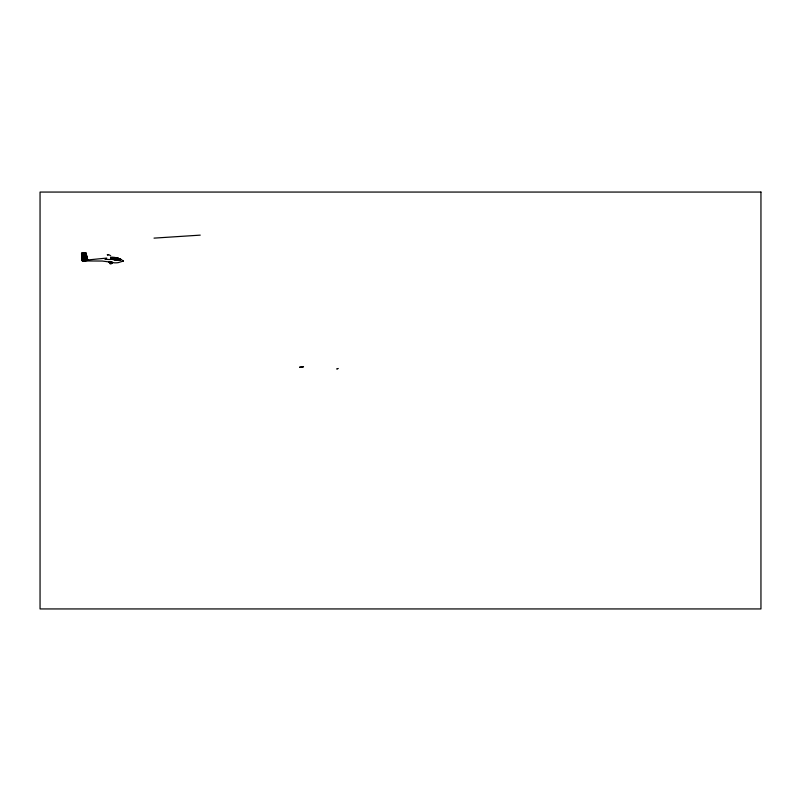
<?xml version="1.0" encoding="UTF-8"?>
<svg xmlns="http://www.w3.org/2000/svg" width="801" height="801" viewBox="0 0 801 801"><rect width="100%" height="100%" fill="white"/><g stroke="black" fill="none" stroke-linecap="round" stroke-linejoin="round"><path stroke-width="1.2" d="M83.905 253.196L83.014 253.737L83.014 253.196L81.532 253.196L81.802 260.455L83.825 260.786L82.643 253.196C84.095 263.169 80.971 263.078 81.972 253.196L82.403 260.555L82.423 253.196L83.004 260.655L82.873 253.196L83.825 260.455M82.703 260.605L82.193 253.196L82.403 260.455L81.802 260.455L81.752 253.196L82.102 260.455M84.095 253.066L84.095 253.727L83.204 253.727L83.204 253.066L86.027 253.196L87.88 260.455L81.802 260.455L85.677 261.076L85.266 260.265L84.516 261.256L85.687 261.246M108.986 262.297L112.5 262.858C104.551 261.436 112.52 260.936 112.46 263.068L109.076 261.827L113.872 262.778A20.876 20.876 0 0 0 118.107 262.658L123.374 261.036M120.811 259.294L115.414 257.732L110.738 257.602C113.942 255.96 126.578 260.615 116.836 260.365C106.653 258.733 113.792 257.902 120.45 259.874M110.969 263.008L110.388 262.768L110.999 262.758M111.329 259.254L110.258 259.514M83.314 260.705L83.144 253.737L83.925 260.455L83.284 253.707M85.056 260.846L85.096 260.715M83.704 252.976L83.694 252.986A3.815 3.815 0 0 1 84.215 252.926L84.355 252.946M337.261 368.84L338.302 368.47M336.68 369.001L337.211 368.85M107.544 254.678A2.053 2.043 0 0 1 108.265 254.608A2.123 2.113 0 0 0 107.524 254.688L107.254 254.758A6.418 6.388 0 0 1 107.935 254.808A1.812 1.802 0 0 0 108.465 254.778A1.512 1.502 0 0 1 107.935 254.808M302.688 366.868L301.697 367.078M86.288 260.105L83.905 260.225L83.855 260.936L81.802 260.455L83.825 260.876M302.688 366.868L303.539 366.738L299.634 367.349M86.298 260.105L106.793 258.072M106.623 259.134L105.632 259.314M84.315 253.026L84.275 253.026A3.715 3.715 0 0 1 83.684 253.016M105.151 259.404L110.208 259.514M105.792 259.284L105.321 259.424M301.687 367.088L299.664 367.118M110.848 257.822L115.414 257.992L120.761 259.414L118.107 258.222M154.022 238.127L200.24 235.134M110.728 257.572L115.414 258.403L118.598 260.375M111.079 258.182L120.661 259.614L118.728 258.483M85.877 260.946L102.368 261.046L112.53 262.398L109.076 261.827M110.818 257.752L113.872 258.282L118.017 260.385M117.367 260.375L111.419 258.613M111.76 257.421L118.107 258.292L120.571 259.734M112.18 259.304L120.04 260.175M83.394 253.677L84.556 260.455L84.035 253.316M113.872 257.602L119.549 260.335M115.414 257.732L120.1 260.145M110.478 263.229L111.009 262.528L110.388 263.159M120.24 258.993L123.374 261.006M116.936 257.992L120.39 259.935M116.986 260.375L111.019 258.092L111.449 258.653M109.357 254.858L110.788 256.01M83.815 253.336L84.866 260.455L84.035 253.196L85.176 260.455L84.265 253.196L85.497 260.455L84.425 253.196L85.707 260.455L84.586 253.196L85.927 260.455L84.746 253.196L86.148 260.455L84.906 253.196L86.358 260.455L85.066 253.196L86.979 260.455L85.507 253.196A10.133 10.133 0 0 1 83.204 253.066L83.274 253.066A10.123 10.123 0 0 1 85.497 252.926A1.982 1.982 0 0 1 86.017 253.026M111.629 262.287A1.091 1.091 0 0 1 110.708 263.94A1.091 1.091 0 0 1 109.737 262.307M760.95 192.06L40.05 192.06L40.05 608.94L760.95 608.94L760.95 192.06M87.72 260.455L85.647 253.196L87.179 260.455L85.507 253.196A1.932 1.932 0 0 0 86.037 253.156L87.72 260.455"/></g></svg>
